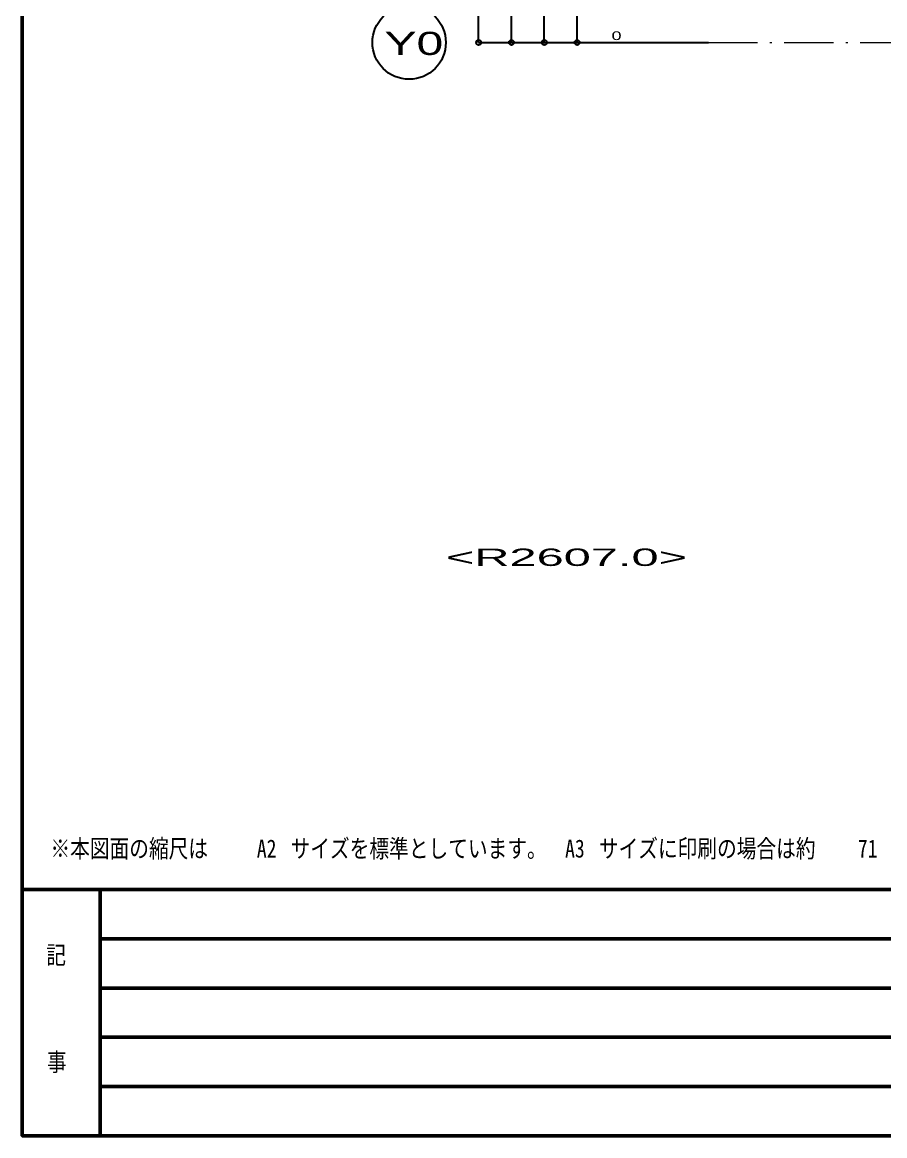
# Model space of a CAD drawing. Units: millimetres at full size, sheet at 1:50. Extents: x -14288 to 14412, y -10089 to 9986.
# Drawn here: x -14288 to -9032, y -10089 to -3304 of the extents above; entities that cross this region are included whole.
import ezdxf
from ezdxf.enums import TextEntityAlignment as Align

# ---------------------------------------------------------------- set-up
doc = ezdxf.new("R2010")
doc.units = ezdxf.units.MM
doc.header["$LTSCALE"] = 50
doc.linetypes.add('DASHED_DOTTED', pattern=[9.25, 6, -1.5, 0.25, -1.5])
for name, color, linetype, lineweight in [('2-8_図枠', 251, 'Continuous', 50), ('2-C_基礎躯体(最終伏図)', 251, 'Continuous', 30), ('F-0', 9, 'DASHED_DOTTED', 18)]:
    doc.layers.add(name, color=color, linetype=linetype, lineweight=lineweight)
doc.styles.add('bigfont', font='')
doc.styles.add('ＭＳ ゴシック', font='')
doc.styles.get('bigfont').set_extended_font_data('bigfont')
doc.styles.get('ＭＳ ゴシック').set_extended_font_data('MS Gothic')

msp = doc.modelspace()

# ---------------------------------------------------------------- linework, layer by layer
at = {"layer": '2-8_図枠'}
for p, q in [((-14287.6, -8588.71), (14412.4, -8588.71)), ((-13812.6, -8588.71), (-13812.6, -10088.71)), ((-13812.6, -8888.71), (-2271.1, -8888.71)), ((-13812.6, -9188.71), (-2271.1, -9188.71)), ((-13812.6, -9488.71), (-2271.1, -9488.71)), ((-13812.6, -9788.71), (-2271.1, -9788.71))]:
    msp.add_line(p, q, dxfattribs=at)
for points in [[(-14287.6, -10088.71), (14412.4, -10088.71), (14412.4, 9985.69), (-14287.6, 9985.69)], [(14412.4, -10088.71), (14412.4, 9985.69), (-14287.6, 9985.69), (-14287.6, -10088.71)]]:
    msp.add_lwpolyline(points, close=True, dxfattribs=at)
at = {"layer": '2-C_基礎躯体(最終伏図)'}
for p, q in [((-11506.47, -3427.4), (-11506.47, 7037.6)), ((-11506.46, -3427.4), (-11506.46, 7037.6)), ((-11306.47, -3427.4), (-11306.47, 212.6)), ((-11306.46, -3427.4), (-11306.46, 212.6)), ((-11106.46, -3427.4), (-11106.46, -697.4)), ((-10906.47, -3427.4), (-10906.47, -2517.4)), ((-11506.47, -3427.4), (-10106.47, -3427.4)), ((-11506.46, -3427.4), (-10106.46, -3427.4)), ((-11306.47, -3427.4), (-10106.47, -3427.4)), ((-11306.46, -3427.4), (-10106.46, -3427.4)), ((-11106.46, -3427.4), (-10106.46, -3427.4)), ((-10906.47, -3427.4), (-10106.47, -3427.4))]:
    msp.add_line(p, q, dxfattribs=at)
for centre, radius in [((-11930.08, -3427.4), 223.61), ((-11930.07, -3427.4), 223.61), ((-11506.47, -3427.4), 15), ((-11506.46, -3427.4), 15), ((-11306.47, -3427.4), 15), ((-11306.46, -3427.4), 15), ((-11106.46, -3427.4), 15), ((-10906.47, -3427.4), 15)]:
    msp.add_circle(centre, radius, dxfattribs=at)
at = {"layer": 'F-0'}
msp.add_line((-10106.46, -3427.41), (13188.12, -3427.41), dxfattribs=at)

# ---------------------------------------------------------------- texts
at = {"layer": '2-8_図枠', "style": 'ＭＳ ゴシック', "width": 0.8}
for s, p in [('※本図面の縮尺は', (-14115.85, -8426.6)), ('サイズを標準としています。', (-12652.26, -8426.6)), ('サイズに印刷の場合は約', (-10773.72, -8426.6)), ('A2', (-12858.17, -8426.6)), ('A3', (-10979.63, -8426.6)), ('71', (-9195.39, -8426.6)), ('記', (-14141.44, -9075.9)), ('事', (-14137.3, -9727.58))]:
    msp.add_text(s, height=110, dxfattribs=at).set_placement(p, align=Align.BOTTOM_LEFT)
at = {"layer": '2-C_基礎躯体(最終伏図)', "style": 'bigfont'}
for s, height, width, p in [('Y0', 141.1, 1.55, (-12080.08, -3545.32)), ('Y0', 141.1, 1.55, (-12080.07, -3545.32)), ('0', 52.92, 1.55, (-10696.47, -3427.87)), ('0', 52.92, 1.55, (-10696.46, -3427.87)), ('<R2607.0>', 105.8, 2.1, (-11706.47, -6648.34)), ('<R2607.0>', 105.8, 2.1, (-11706.46, -6648.34))]:
    msp.add_text(s, height=height, dxfattribs=dict(at, width=width)).set_placement(p, align=Align.BOTTOM_LEFT)

doc.saveas('drawing.dxf')
